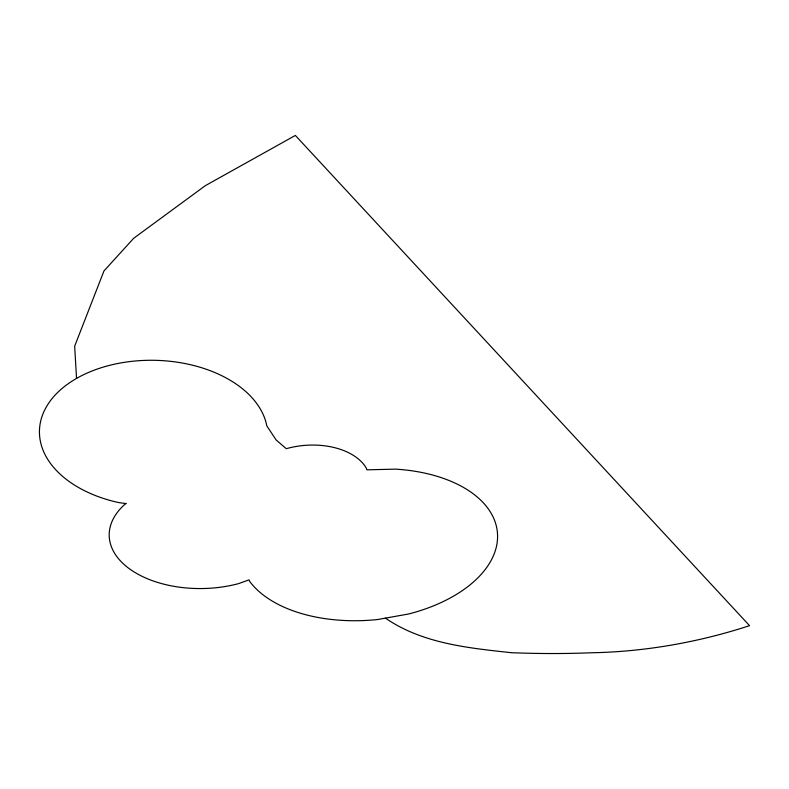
<?xml version="1.0" encoding="UTF-8"?>
<svg xmlns="http://www.w3.org/2000/svg" width="789" height="789" viewBox="0 0 789 789"><rect width="100%" height="100%" fill="white"/><g stroke="black" fill="none" stroke-linecap="round" stroke-linejoin="round"><path stroke-width="1.18" d="M385.426 618.132C422.391 643.548 468.252 648.016 511.597 652.72C538.216 653.746 564.855 653.854 591.474 652.759A326.547 191.244 -14 0 0 749.55 625.657L295.362 135.432L205.318 185.671L133.716 238.258L103.97 270.943L74.659 346.203L76.543 378.424M125.984 503.56L124.81 504.358A92.569 54.648 -1 0 0 130.658 569.668A92.569 54.648 -1 0 0 238.525 583.643L249.028 579.866L249.945 581.769A129.278 75.29 -5.6 0 0 377.635 619.523L408.475 614.02A129.278 75.29 -5.6 0 0 497.405 532.486A129.278 75.29 -5.6 0 0 395.555 469.139L366.885 469.83L366.362 468.252A61.207 37.892 -3.9 0 0 286.289 448.704L276.101 439.937L266.81 425.863A114.139 73.111 1.3 0 0 155.877 360.336A114.139 73.111 1.3 0 0 40.979 419.916A114.139 73.111 1.3 0 0 118.833 502.603L125.984 503.56"/></g></svg>
